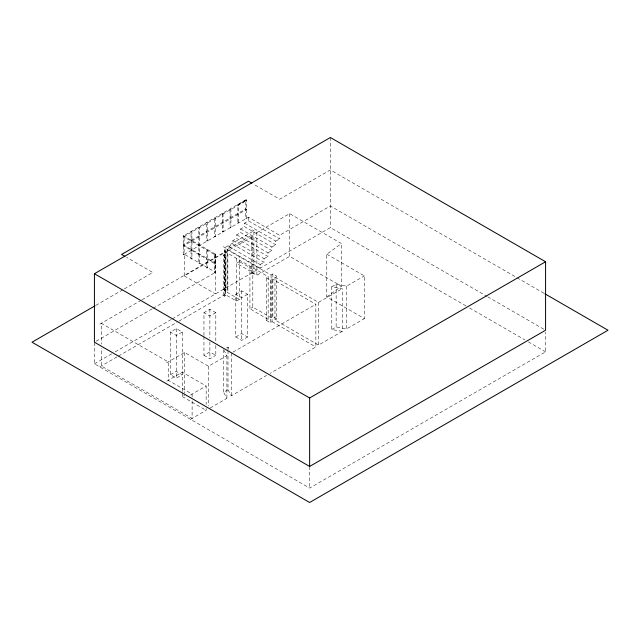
<?xml version="1.0" encoding="UTF-8"?>
<svg xmlns="http://www.w3.org/2000/svg" width="640" height="640" viewBox="0 0 640 640"><rect width="100%" height="100%" fill="white"/><g stroke="black" fill="none" stroke-linecap="round" stroke-linejoin="round"><path stroke-width="0.48" stroke-dasharray="3.2 2.4" d="M245.88 200.784L245.672 200.152L246.416 200.008L246.552 218.232L246.088 218.48L245.672 218.208L245.856 199.856M191.048 231.776L191.92 231.712L191.928 258.776L191.488 259.032L191.04 258.776L191.048 231.776L191.92 231.712M245.864 208.856L246.344 209.592L245.864 208.856L183.44 244.888L183.48 245.424L183.92 245.632L246.344 209.592M183.688 236.696L246.32 200.592C246.272 199.44 246.344 200.64 245.912 199.808L183.464 235.872C183.512 237.696 183.944 234.72 183.48 236.64L215 254.84L215.44 254.552L215.408 254.064L183.6 235.856M183.776 236.68L184.112 236.296L183.24 236.256L183.24 254.272L183.68 254.528L184.104 254.336L184.096 236.096L183.392 236.056L183.424 236.6M183.968 235.952L183.912 236.352M183.256 236.184L183.696 236M183.24 254.272L184.12 254.272M191.04 258.776L191.928 258.776M198.848 227.24L199.728 227.24L199.728 263.28L199.288 263.536L198.848 263.28L198.848 227.24L199.728 227.24M206.648 222.736L207.528 222.736L207.528 240.76L207.088 241.016L206.648 240.76L206.648 222.736L207.528 222.736M198.848 263.28L199.728 263.28M206.648 240.76L207.528 240.76M206.648 249.768L207.528 249.768L207.528 267.784L207.088 268.04L206.648 267.784L206.648 249.768L207.528 249.768M206.648 267.784L207.528 267.784M214.464 254.336L215.336 254.272L215.336 272.288L214.888 272.544L214.448 272.288L214.448 254.272L215.336 254.272M214.448 272.288L215.336 272.288M183.68 236.504L183.312 236.12M223.016 213.552L223.136 231.752L222.688 232L222.256 231.744L222.256 213.72L223.008 213.552M223.136 213.736L222.256 213.72M222.256 231.744L223.136 231.752M237.856 204.704L245.784 200.04L246.408 200.424L238.6 204.904L237.856 204.704L237.856 222.728L238.28 222.992L238.744 222.752L238.744 204.728L238.008 204.528M237.856 222.728L238.744 222.752M245.672 218.208L246.552 218.232M214.448 218.224L215.336 218.248L215.336 236.264L214.872 236.504L214.448 236.24L214.448 218.224L215.336 218.248M214.448 236.24L215.336 236.264M230.056 209.208L230.936 209.24L230.936 227.264L230.464 227.496L230.056 227.224L230.056 209.208L230.936 209.24M230.056 227.224L230.936 227.264M183.784 235.936L183.568 236.496M183.952 236.584L183.912 236.04M246.512 200.4L245.672 200.192M183.4 244.944L215.424 263.08L215.424 263.592L214.984 263.84L183.52 245.68L183.744 244.936L183.92 245.632M215.408 254.064L215 254.84M326.784 254.184L364.392 275.896L364.392 318.6L326.784 296.888L326.784 254.184L341.448 243.552L289.64 213.64L256.872 232.56L252.344 229.944M326.784 296.888L341.448 286.256L341.448 243.552M95.84 305.344L123.448 289.408M124.312 288.904L152.784 272.472L126.632 257.376M183.992 254.448L248.44 217.24L279.656 235.264L330.368 205.984L486.808 296.296M244.544 223.096L275.752 241.12L275.752 244.72L244.544 226.704L244.544 223.096L248.44 220.848L279.656 238.864L279.656 235.264M240.64 228.952L271.848 246.976L271.848 250.576L240.64 232.56L240.64 228.952L244.544 226.704M236.736 234.808L267.952 252.832L267.952 256.432L236.736 238.416L236.736 234.808L240.64 232.56M232.84 240.664L264.048 258.688L264.048 262.288L232.84 244.272L232.84 240.664L236.736 238.416M228.936 246.52L260.144 264.544L260.144 268.144L228.936 250.128L228.936 246.52L232.84 244.272M224.408 250.936L225.968 251.84L225.968 289.68L224.408 288.776L224.408 250.936L251.248 235.44L252.816 236.344L252.816 307.16L271.072 317.696L272.864 316.664L276.768 318.912L276.768 276.208L272.864 273.96L271.072 274.992L227.216 249.68L227.216 292.384L239.392 299.408L239.392 256.704M227.216 249.68L227.848 249.312L227.848 292.024L227.216 292.384M99.728 324.184L141.12 300.288M141.984 299.784L225.112 251.792L268.16 276.672L268.16 319.376L266.368 320.416L266.368 277.712L268.16 276.672M184.304 275.896L215.52 293.912L215.52 272.288L184.304 254.272L184.304 275.896L252.816 236.344M223.4 295.488L223.4 255.072L224.568 254.4L225.736 255.072L225.736 295.488L224.568 296.168L223.4 295.488L177.824 321.8M225.736 255.072L224.568 255.752L223.4 255.072M152.224 308.832L94.424 342.208L94.424 363.824L309.632 488.08L545.576 351.856L545.576 332.2M153.088 308.336L215.52 272.288M275.752 241.12L279.656 238.864M271.848 246.976L275.752 244.72M267.952 252.832L271.848 250.576M264.048 258.688L267.952 256.432M260.144 264.544L264.048 262.288M94.424 363.824L111.72 353.84M115.176 351.84L171.4 319.384M172.264 318.88L330.368 227.6L466.064 305.944M225.968 289.68L224.88 290.312L224.88 247.608L253.904 230.848L253.904 273.552L252.816 274.184L251.248 273.28L251.248 235.44M252.344 272.648L256.872 275.264L289.64 256.344L341.448 286.256M99.728 366.888L117.624 356.56M118.488 356.064L176.96 322.304M239.392 299.408L236.504 301.08L225.112 294.496L224.568 294.816L225.736 295.488M170.392 374.744L176.328 371.32L182.256 374.744L176.328 378.168L170.392 374.744L170.392 332.032L176.328 328.616L182.256 332.032L182.28 391.664M203.944 335.504L203.944 312.664L209.88 309.24L215.808 312.664L215.808 342.464M235.784 294.288L241.712 290.864L247.64 294.288L247.64 336.992L241.712 340.416L235.784 336.992L235.784 294.288L241.712 297.712L247.64 294.288M266.368 277.712L270.272 279.96L272.056 278.928L315.856 304.272L315.856 346.976L270.112 373.392M342.232 331.392L331.776 329.504L331.776 286.792L342.232 288.688L342.232 331.392L318.512 345.088L274.968 319.952L274.968 277.248L276.768 276.208M182.256 332.032L176.328 335.456L170.392 332.032M215.808 312.664L209.88 316.088L203.944 312.664M268.16 319.376L249.928 308.824L252.816 307.16M166.672 362.832L184.616 352.472L208.496 366.256L226.904 355.632L224.096 350.456M203.944 336.504L203.944 355.368L209.88 351.944L215.808 355.368L215.808 343.456M235.784 336.992L241.712 333.568L247.64 336.992M166.672 381.216L182.28 372.208L206.152 385.992L206.152 404.48M331.776 286.792L336.144 284.272L346.6 286.168L364.392 275.896M226.544 347.912L228 347.072L229.872 350.52M266.368 320.416L270.272 322.664L272.056 321.632L272.056 278.928M274.968 319.952L276.768 318.912M203.944 355.368L209.88 358.792L215.808 355.368M274.968 277.248L318.512 302.384L342.232 288.688M233 352.112L315.856 304.272M182.28 392.64L182.28 396.536L184.616 395.184M190.544 395L206.152 385.992M331.776 329.504L336.144 326.976L346.6 328.872L364.392 318.6M210.168 408L226.904 398.336L223.632 392.296L228 389.776L228 351.04M190.544 419.328L206.152 410.32L206.152 408.368M228 389.776L231.28 395.808L266.664 375.384M246.416 200.384L246.088 200.456M215.424 263.08L214.984 263.84M183.52 245.68L183.968 244.912M246.352 199.992L246.104 199.856M544 293.28L330.368 169.944L279.656 199.224L253.504 184.128M487.672 296.8L545.576 330.232M469.52 307.944L524.84 339.88M528.296 341.872L545.576 351.856M223.32 246.704L227.848 249.312M251.72 273.008L253.28 273.912M223.944 289.048L225.504 289.952M223.32 289.408L227.848 292.024M182.28 396.536L206.152 410.32M272.056 321.632L315.856 346.976M245.72 200.32L245.72 200.688M346.6 286.168L346.6 328.872M336.144 284.272L336.144 326.976M330.368 137.504L330.368 227.6M318.512 302.384L318.512 345.088M309.632 466.456L309.632 488.08M289.64 213.64L289.64 256.344M272.864 273.96L272.864 316.664M271.072 274.992L271.072 317.696M270.272 279.96L270.272 322.664M256.872 232.56L256.872 275.264M249.928 266.12L249.928 308.824M248.44 217.24L248.44 220.848M245.792 209.048L245.792 209.76M241.712 290.864L241.712 340.416M236.504 258.368L236.504 301.08M231.28 353.104L231.28 395.808M228 347.072L228 350.048M226.904 355.632L226.904 398.336M225.112 251.792L225.112 294.496M224.568 254.4L224.568 296.168M223.632 349.592L223.632 392.296M215.2 254.088L215.2 272.472M215.112 254.488L215.112 272.512M209.88 309.24L209.88 338.04M209.88 341.912L209.88 358.792M208.496 366.256L208.496 405.984M192.112 397.016L192.112 394.096L168.232 380.312L168.232 361.936L101.288 323.288L101.288 344.144M192.112 400.912L192.112 418.424L101.288 365.992L101.288 348.112M184.616 352.472L184.616 393.192M176.328 328.616L176.328 378.168M191.048 249.736L191.92 249.8L191.048 249.736M191.056 240.688L191.928 240.76L191.056 240.688M198.864 245.192L199.728 245.264L198.864 245.2M239.392 261.568L236.504 263.232L249.928 270.984L252.816 269.32L239.392 261.568"/><path stroke-width="0.96" d="M94.424 273.728L330.368 137.504L545.576 261.76L545.576 330.232L309.632 466.456L94.424 342.208L94.424 273.728L309.632 397.984L545.576 261.76M94.976 305.84L32 342.208L309.632 502.496L608 330.232L544.864 293.776M251.816 183.152L248.44 181.208L121.576 254.448L124.944 256.4M309.632 397.984L309.632 466.456"/></g></svg>
